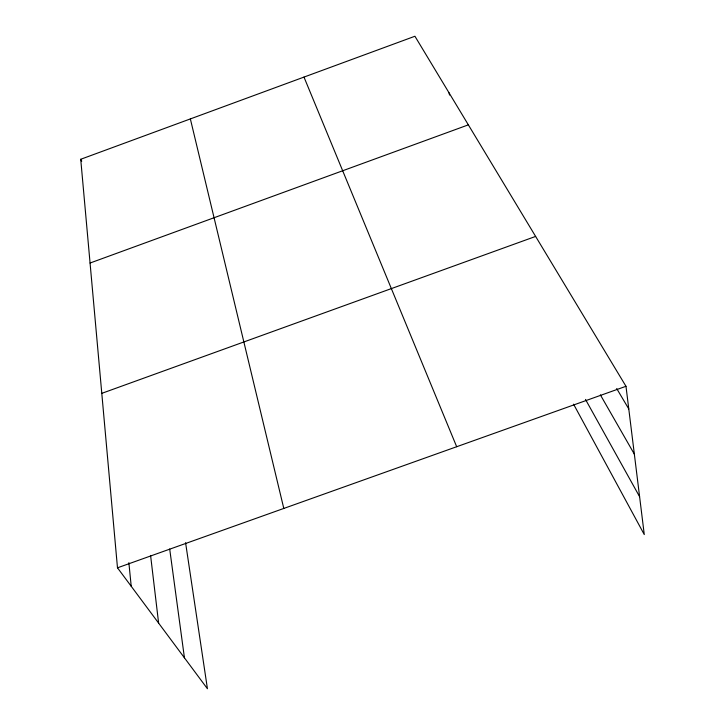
<?xml version="1.0" encoding="UTF-8"?>
<svg xmlns="http://www.w3.org/2000/svg" width="725" height="725" viewBox="0 0 725 725"><rect width="100%" height="100%" fill="white"/><g stroke="black" fill="none" stroke-linecap="round" stroke-linejoin="round"><path stroke-width="1.09" d="M185.582 542.699L207.432 688.75L117.486 567.811L80.729 159.273L414.927 36.25L625.983 386.289L644.271 534.57L573.575 404.188M90.063 263.03L468.35 124.854M101.79 393.349L535.621 236.422M117.486 567.811L625.983 386.289M616.685 388.537L628.783 408.954M600.373 394.871L634.357 454.158M585.483 399.412L639.604 496.698M80.729 159.273L81.744 161.186M303.983 77.086L456.678 446.727M190.358 118.918L283.801 508.442M449.038 92.836L449.545 95.029M169.695 549.006L184.431 657.82M150.583 555.441L158.621 623.11M128.869 562.682L131.216 586.271"/></g></svg>
